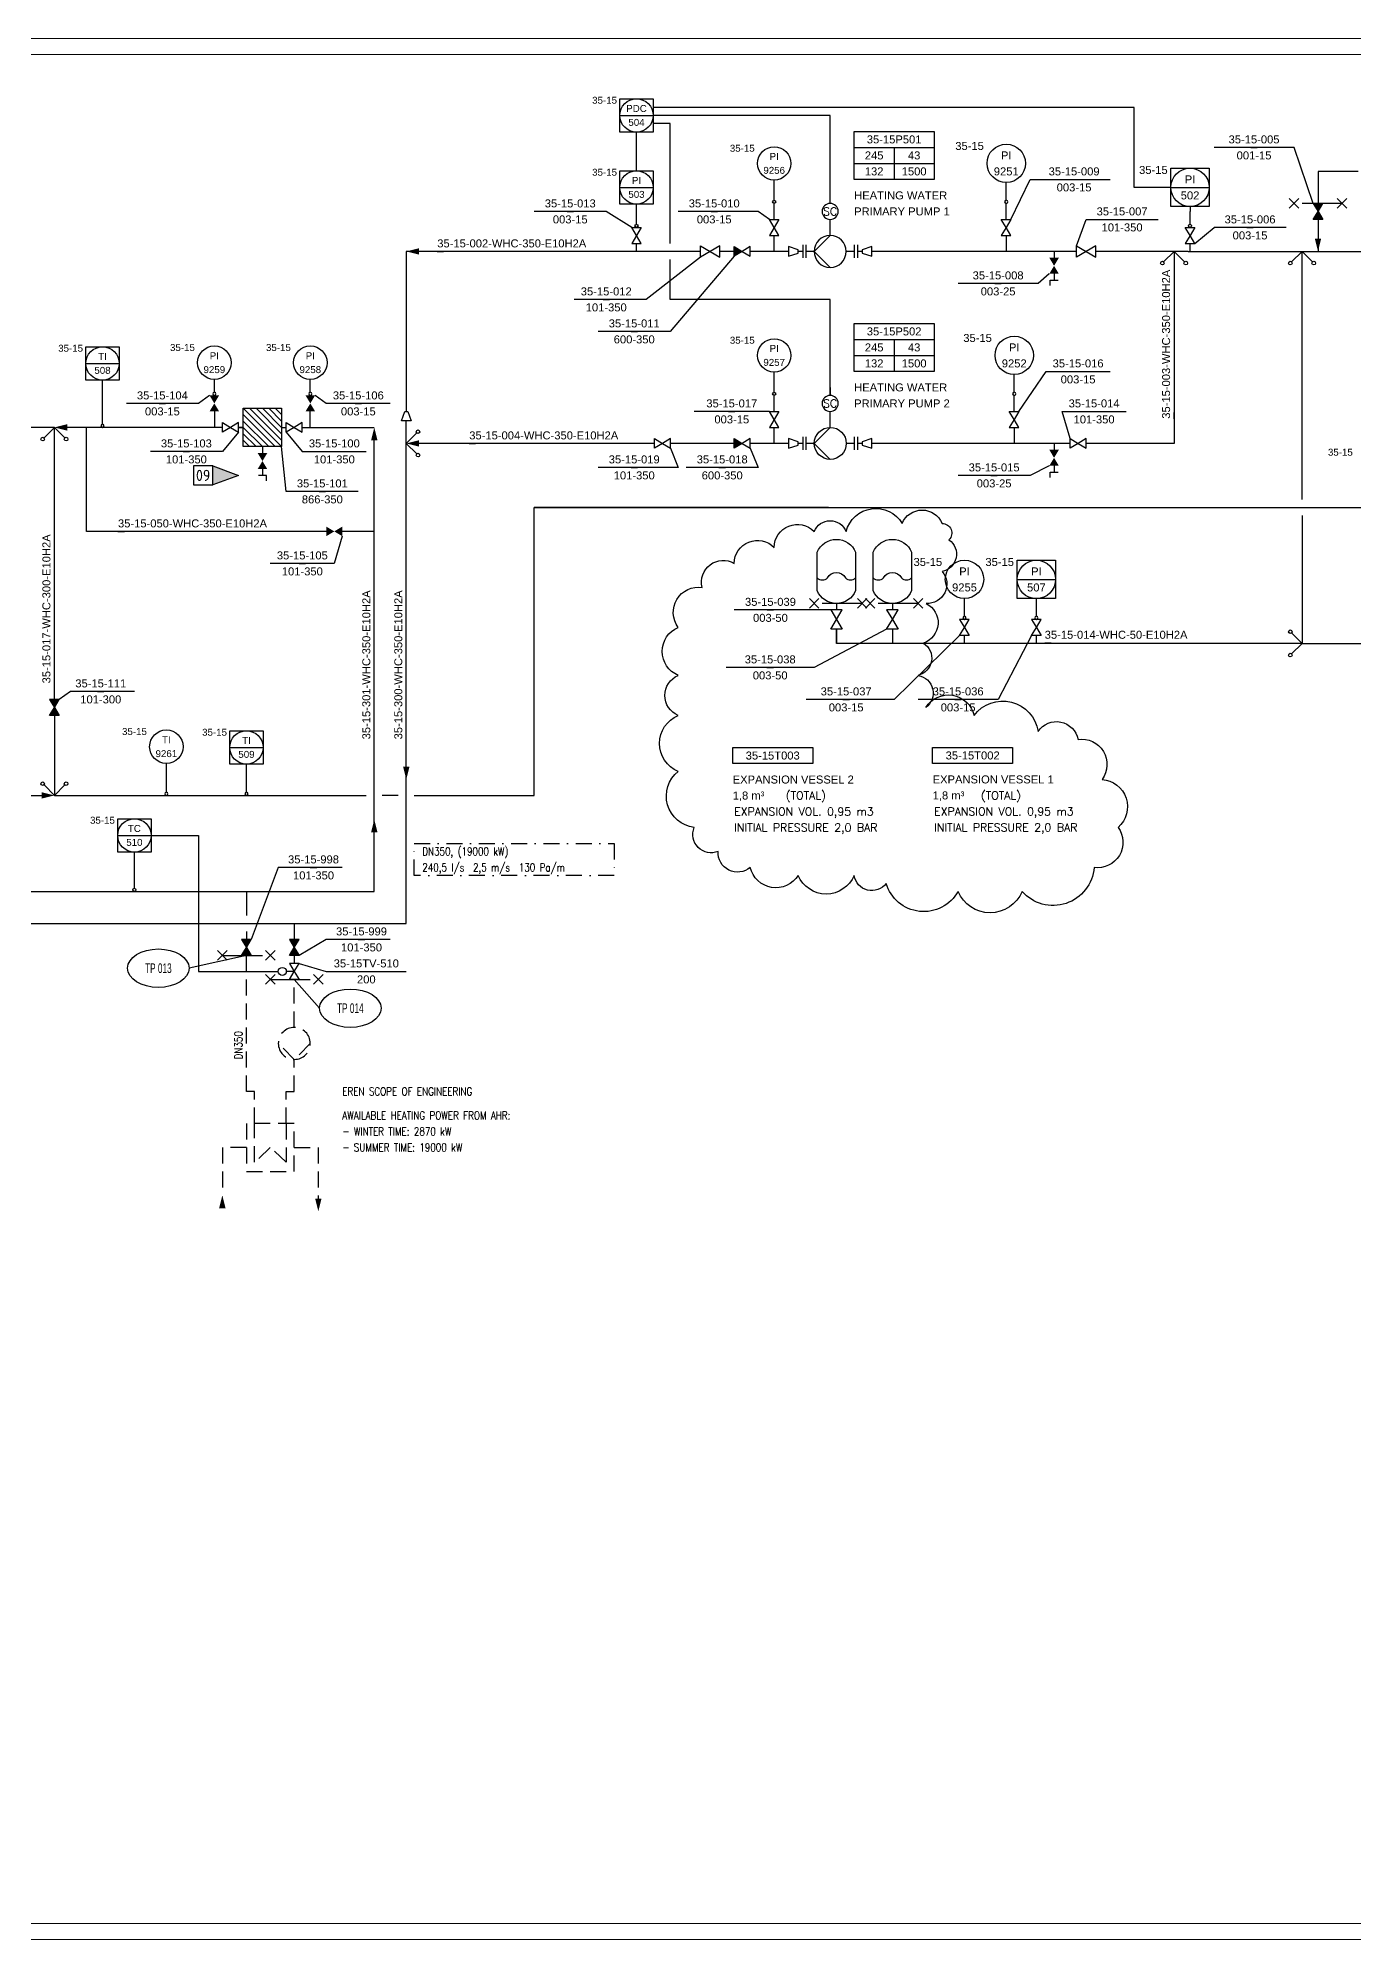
# Model space of a CAD drawing. Header units: millimetres. Extents: x 278 to 9444, y -5 to 599.
# Drawn here: x 7840 to 8251, y 0 to 594 of the extents above; entities that cross this region are included whole.
import ezdxf
from ezdxf.enums import TextEntityAlignment as Align

# ---------------------------------------------------------------- set-up
doc = ezdxf.new("R2010")
doc.units = ezdxf.units.MM
doc.header["$LTSCALE"] = 10
doc.header["$MEASUREMENT"] = 0
for name, pattern in [('CENTER', [2, 1.25, -0.25, 0.25, -0.25]), ('DASHDOT', [1, 0.5, -0.25, 0, -0.25]), ('DASHED', [0.75, 0.5, -0.25])]:
    doc.linetypes.add(name, pattern=pattern)
for name, color, linetype in [('P-A-SHEET', 3, 'Continuous'), ('P-CHEMICAL', 7, 'Continuous'), ('P-CVPOS', 7, 'Continuous'), ('P-DELIVERY_LIMIT', 1, 'DASHDOT'), ('P-EQUIPMENTS', 7, 'Continuous'), ('P-HEATING_WATER', 3, 'Continuous'), ('P-INSTRPOS', 7, 'Continuous'), ('P-INSTRPOS_TEXTS', 7, 'Continuous'), ('P-INSTRU', 7, 'Continuous'), ('P-LINEPOS', 7, 'Continuous'), ('P-MARKBALL', 141, 'Continuous'), ('P-OTHER', 7, 'Continuous'), ('P-PUMP_POS', 7, 'Continuous'), ('P-PUMPS', 7, 'Continuous'), ('P-REVISIONS', 1, 'Continuous'), ('P-SYMB', 7, 'Continuous'), ('P-TANK_POS', 7, 'Continuous'), ('P-TEXT', 7, 'Continuous'), ('P-VALVEPOS', 7, 'Continuous'), ('P-VENTS', 7, 'Continuous'), ('P-WATER', 3, 'Continuous')]:
    doc.layers.add(name, color=color, linetype=linetype)
doc.styles.add('ARIAL', font='arial.ttf')
doc.styles.add('ARIALN', font='ARIALN.TTF')
doc.styles.add('CTS_REV', font='isocp.shx')
doc.styles.add('ROMANS', font='ROMANS.SHX')

# ---------------------------------------------------------------- blocks, each defined once
blk = doc.blocks.new('PPI_1200A')
at = {"color": 0, "linetype": 'ByBlock'}
blk.add_circle((0, 0), 6, dxfattribs=at)
blk = doc.blocks.new('P7A1214')
at = {"color": 0, "linetype": 'ByBlock'}
for p, q in [((-1, 2), (-1, -2)), ((0, 2), (0, -2))]:
    blk.add_line(p, q, dxfattribs=at)
blk = doc.blocks.new('P7A1100')
at = {"color": 0, "linetype": 'ByBlock'}
for points in [[(-3, -1.8), (-3, 1.8), (0, 0)], [(3, -1.8), (3, 1.8), (0, 0)]]:
    blk.add_lwpolyline(points, close=True, dxfattribs=at)
blk = doc.blocks.new('P7A0200')
at = {"color": 0, "linetype": 'ByBlock'}
for p, q in [((0, 5), (5, 0)), ((5, 0), (0, -5))]:
    blk.add_line(p, q, dxfattribs=at)
blk.add_lwpolyline([(0, -5, 1), (0, 5, 1)], format="xyb", close=True, dxfattribs=at)
blk = doc.blocks.new('P7A1330')
at = {"color": 0, "linetype": 'ByBlock'}
for q in [(-3.25, 3.25), (3.25, 3.25)]:
    blk.add_line((0, 0), q, dxfattribs=at)
for centre, start, end in [((-3.66, 3.66), 90, 270), ((-3.66, 3.66), 270, 90), ((3.66, 3.66), 90, 270), ((3.66, 3.66), 270, 90)]:
    blk.add_arc(centre, 0.575, start, end, dxfattribs=at)
blk = doc.blocks.new('PPI_1100A')
at = {"color": 0, "linetype": 'ByBlock'}
blk.add_line((0, 0), (2, 0), dxfattribs=at)
blk = doc.blocks.new('PPI_0900A')
at = {"color": 0, "linetype": 'ByBlock'}
blk.add_line((-1, 0), (1, 0), dxfattribs=at)
blk = doc.blocks.new('P7A1210')
at = {"color": 0, "linetype": 'ByBlock'}
blk.add_lwpolyline([(-3, 1.5), (-3, -1.5), (0, -0.5), (0, 0.5)], close=True, dxfattribs=at)
blk = doc.blocks.new('P7A1105')
at = {"color": 0, "linetype": 'ByBlock'}
for points in [[(-3, 1.8), (-3, -1.8), (0, 0)], [(0, 0), (3, 1.8), (3, -1.8)]]:
    blk.add_solid(points, dxfattribs=at)
blk = doc.blocks.new('P7A1212')
at = {"color": 0, "linetype": 'ByBlock'}
for p, q in [((0, -1.5), (0, 1.5)), ((2, -1.5), (0, -1.5))]:
    blk.add_line(p, q, dxfattribs=at)
blk = doc.blocks.new('P7A1305')
at = {"color": 0, "linetype": 'ByBlock'}
blk.add_solid([(-4, -1), (-4, 1), (0, 0)], dxfattribs=at)
blk = doc.blocks.new('P7A1106')
at = {"color": 0, "linetype": 'ByBlock'}
for p, q in [((3, 1.8), (0, 0)), ((3, -1.8), (3, 1.8)), ((0, 0), (3, -1.8))]:
    blk.add_line(p, q, dxfattribs=at)
blk.add_lwpolyline([(-3, 1.8), (0, 0), (-3, -1.8)], close=True, dxfattribs=at)
blk.add_solid([(3, 1.8), (0, 0), (3, -1.8)], dxfattribs=at)
blk = doc.blocks.new('PRO1380')
h = blk.add_hatch(color=0)
h.paths.add_polyline_path([(-3, -1.8), (-3, 1.8), (0, 0)])
h.paths.add_polyline_path([(3, -1.8), (3, 1.8), (0, 0)])
at = {"color": 0, "linetype": 'ByBlock'}
for points in [[(-3, -1.8), (-3, 1.8), (0, 0)], [(3, -1.8), (3, 1.8), (0, 0)]]:
    blk.add_lwpolyline(points, close=True, dxfattribs=at)
blk = doc.blocks.new('P7A1325')
at = {"color": 0, "linetype": 'ByBlock'}
for p, q in [((-9, -1.5), (-6, 1.5)), ((-9, 1.5), (-6, -1.5)), ((6, -1.5), (9, 1.5)), ((6, 1.5), (9, -1.5))]:
    blk.add_line(p, q, dxfattribs=at)
at = {"color": 0, "linetype": 'CENTER'}
blk.add_line((-7.5, 0), (7.5, 0), dxfattribs=at)
blk = doc.blocks.new('PRO36C9')
h = blk.add_hatch(color=0)
h.paths.add_polyline_path([(-3, -1.8), (-3, 1.8), (0, 0)])
h.paths.add_polyline_path([(3, -1.8), (3, 1.8), (0, 0)])
at = {"color": 0, "linetype": 'ByBlock'}
for points in [[(-3, -1.8), (-3, 1.8), (0, 0)], [(3, -1.8), (3, 1.8), (0, 0)]]:
    blk.add_lwpolyline(points, close=True, dxfattribs=at)
blk = doc.blocks.new('P7A0140')
at = {"color": 0, "linetype": 'ByBlock'}
for points in [[(6, 8.01), (6, 14.01), (6, 16.01, 0.668722), (-6, 16.01), (-6, 14.01), (-6, 8.01)], [(6, 8.01, -0.426962), (2.8, 8.01, 0.580323), (-2.8, 8.01, -0.426962), (-6, 8.01)], [(-6, 8.01), (-6, 4.01, 0.668722), (6, 4.01), (6, 8.01)]]:
    blk.add_lwpolyline(points, format="xyb", dxfattribs=at)
blk = doc.blocks.new('PPI_0700A-25')
at = {"color": 0, "linetype": 'ByBlock'}
for p, q in [((0, 0), (25, 0)), ((0, -5), (0, 0)), ((25, 0), (25, -5)), ((25, -5), (0, -5))]:
    blk.add_line(p, q, dxfattribs=at)
blk = doc.blocks.new('PPI_1204A')
at = {"color": 0, "linetype": 'ByBlock'}
for p, q in [((-6, -6), (-6, 6)), ((-6, 6), (6, 6)), ((6, 6), (6, -6)), ((-6, 0), (6, 0)), ((6, -6), (-6, -6))]:
    blk.add_line(p, q, dxfattribs=at)
blk.add_circle((0, 0), 6, dxfattribs=at)
blk = doc.blocks.new('P7A1209')
at = {"color": 0, "linetype": 'ByBlock'}
for p, q in [((-3, -3), (3, 3)), ((-3, -2), (2, 3)), ((-3, -1), (1, 3)), ((-3, 0), (0, 3)), ((-3, 1), (-1, 3)), ((-3, 2), (-2, 3)), ((3, 3), (-3, 3)), ((-3, 3), (-3, -3)), ((3, -3), (3, 3)), ((-2, -3), (3, 2)), ((-1, -3), (3, 1)), ((0, -3), (3, 0)), ((1, -3), (3, -1)), ((2, -3), (3, -2)), ((-3, -3), (3, -3))]:
    blk.add_line(p, q, dxfattribs=at)
blk = doc.blocks.new('A$BCBD')
at = {"layer": 'P-OTHER', "color": 0, "linetype": 'Continuous'}
blk.add_lwpolyline([(5, 2.5, 1), (0, 2.5, 1)], format="xyb", close=True, dxfattribs=at)
at = {"layer": 'P-OTHER', "color": 0, "linetype": 'Continuous', "style": 'ROMANS'}
blk.add_text('SC', height=2.5, dxfattribs=at).set_placement((2.49, 2.5), align=Align.MIDDLE)
blk = doc.blocks.new('PPI_0101B')
at = {"color": 0, "linetype": 'ByBlock'}
blk.add_line((0, 1), (0, 5), dxfattribs=at)
blk.add_circle((0, 0.5), 0.5, dxfattribs=at)
blk = doc.blocks.new('PPI_0521A-25')
at = {"color": 0, "linetype": 'ByBlock'}
for p, q in [((0, 0), (25, 0)), ((0, -15), (0, 0)), ((25, 0), (25, -15)), ((0, -5), (25, -5)), ((12.5, -5), (12.5, -15)), ((0, -10), (25, -10)), ((25, -15), (0, -15))]:
    blk.add_line(p, q, dxfattribs=at)
blk = doc.blocks.new('PR_06C3')
h = blk.add_hatch(color=0)
h.paths.add_polyline_path([(-3, -1.8), (-3, 1.8), (0, 0)])
h.paths.add_polyline_path([(3, -1.8), (3, 1.8), (0, 0)])
at = {"color": 0, "linetype": 'ByBlock'}
for points in [[(-3, -1.8), (-3, 1.8), (0, 0)], [(3, -1.8), (3, 1.8), (0, 0)]]:
    blk.add_lwpolyline(points, close=True, dxfattribs=at)
blk = doc.blocks.new('P7A0019')
at = {"color": 0, "linetype": 'ByBlock'}
for p, q in [((-4.62, 5), (7.5, 5)), ((0, 0), (-4.62, 4.84)), ((-4.62, -5), (0, 0)), ((7.5, -5), (-4.62, -5))]:
    blk.add_line(p, q, dxfattribs=at)
blk.add_lwpolyline([(-7.5, 7.5), (-7.5, -7.5), (7.5, -7.5), (7.5, 7.5)], close=True, dxfattribs=at)
blk = doc.blocks.new('CVR32C9')
at = {"color": 0, "linetype": 'Continuous'}
blk.add_lwpolyline([(-1.5, 4.5, -1), (1.5, 4.5, -1), (-1.5, 4.5)], format="xyb", close=True, dxfattribs=at)
blk.add_lwpolyline([(0, 0), (0, 3)], dxfattribs=at)
at = {"layer": 'P-VENTS', "color": 0, "linetype": 'Continuous'}
for points in [[(-3, -1.8), (-3, 1.8), (0, 0)], [(3, -1.8), (3, 1.8), (0, 0)]]:
    blk.add_lwpolyline(points, close=True, dxfattribs=at)
blk = doc.blocks.new('PPI_1000A')
at = {"color": 0, "linetype": 'ByBlock'}
blk.add_line((-1, 0), (1, 0), dxfattribs=at)
blk = doc.blocks.new('P7A1372')
at = {"color": 0, "linetype": 'ByBlock'}
blk.add_lwpolyline([(-14, 3), (-14, -3), (-8, -3), (-8, 3)], close=True, dxfattribs=at)
blk.add_lwpolyline([(-8, 3), (0, 0), (-8, -3)], dxfattribs=at)
blk.add_solid([(-8, -3), (-8, 3), (0, 0)], dxfattribs=at)
at = {"color": 7, "linetype": 'Continuous', "style": 'CTS_REV'}
blk.add_attdef('A', text='', height=3.5, dxfattribs=at).set_placement((-11, 0), align=Align.MIDDLE)
blk = doc.blocks.new('RPALLO8')
at = {"color": 0, "linetype": 'ByBlock'}
blk.add_ellipse((0, 0), major_axis=(-0.8, 0), ratio=0.625, dxfattribs=at)
at = {"color": 0, "linetype": 'ByBlock', "style": 'ARIALN', "width": 0.75}
blk.add_attdef('A', text='', height=0.25, dxfattribs=at).set_placement((0, 0), align=Align.MIDDLE)

msp = doc.modelspace()

# ---------------------------------------------------------------- linework, layer by layer
at = {"layer": 'P-A-SHEET', "color": 7, "const_width": 0.35}
for points in [[(282.5, 0), (9438.5, 0), (9438.5, 594), (282.5, 594)], [(287.5, 5), (9433.5, 5), (9433.5, 589), (287.5, 589)]]:
    msp.add_lwpolyline(points, close=True, dxfattribs=at)
at = {"layer": 'P-CHEMICAL'}
msp.add_lwpolyline([(8151.96, 414.99), (8151.96, 418.99)], dxfattribs=at)
at = {"layer": 'P-CVPOS'}
msp.add_lwpolyline([(7921.5, 305), (7930, 302.5), (7955, 302.5)], dxfattribs=at)
at = {"layer": 'P-HEATING_WATER'}
for points in [[(8252.5, 552.5), (8240, 552.5), (8240, 542.5)], [(8070, 537.49), (8070, 542.49)], [(8142.5, 537.49), (8142.5, 542.49)], [(8142.5, 537.49), (8142.5, 542.49)], [(8240, 537.5), (8240, 527.5)], [(8026.96, 527.49), (8026.96, 529.99)], [(8070, 527.49), (8070, 532.49)], [(8142.5, 532.49), (8142.5, 527.49)], [(8200, 527.5), (8200, 530)], [(7955, 527.5), (7955, 477.5)], [(8047, 527.49), (7955, 527.49)], [(8057.5, 527.49), (8053, 527.49)], [(8074.5, 527.49), (8062.5, 527.49)], [(8079.04, 527.49), (8077.5, 527.49)], [(8082.5, 527.49), (8080.04, 527.49)], [(8095.04, 527.49), (8092.5, 527.49)], [(8097.5, 527.49), (8096.04, 527.49)], [(8157.5, 527.49), (8100.5, 527.49)], [(8157.5, 527.49), (8157.5, 525.49)], [(8164.5, 527.49), (8157.5, 527.49)], [(8195, 527.49), (8195, 467.49), (8167.54, 467.5)], [(8199.46, 527.49), (8170.5, 527.49)], [(8199.46, 527.49), (8477, 527.5)], [(8235, 449.99), (8235, 527.49)], [(8157.5, 520.49), (8157.5, 518.49)], [(8070, 477.49), (8070, 482.49)], [(8145, 477.49), (8145, 482.49)], [(7895, 477.5), (7895, 472.5)], [(7925, 472.5), (7925, 477.5)], [(7667.5, 317.5), (7955, 317.5), (7955, 474.5)], [(7845, 472.5), (7822.5, 472.5)], [(7845, 387.5), (7845, 472.5)], [(7897.5, 472.5), (7849, 472.5)], [(7930, 440), (7855, 440), (7855, 472.5)], [(7904.04, 472.5), (7902.5, 472.5)], [(7902.5, 472.5), (7904.04, 472.5)], [(7916.04, 472.5), (7917.5, 472.5)], [(7922.5, 472.5), (7945, 472.5)], [(8070, 467.49), (8070, 472.49)], [(8145, 472.49), (8145, 467.49)], [(7910.04, 466.49), (7910.04, 464.49)], [(8032.54, 467.5), (7959, 467.5)], [(8057.5, 467.5), (8037.54, 467.5)], [(8074.5, 467.5), (8062.5, 467.5)], [(8079.04, 467.5), (8077.5, 467.5)], [(8082.54, 467.5), (8080.04, 467.5)], [(8095.04, 467.5), (8092.54, 467.5)], [(8097.5, 467.5), (8096.04, 467.5)], [(8157.5, 467.5), (8100.5, 467.5)], [(8162.54, 467.5), (8157.5, 467.5)], [(8157.5, 467.49), (8157.5, 465.49)], [(7910.04, 459.49), (7910.04, 457.49)], [(8157.5, 460.49), (8157.5, 458.49)], [(7957.5, 357.5), (7995, 357.5), (7995, 447.5), (8087, 447.5), (7994.96, 447.49), (8478.96, 447.49)], [(7945, 440), (7935, 440)], [(8235, 444.99), (8235, 405), (8302.5, 405), (8302.5, 360)], [(8089.46, 417.49), (8089.46, 415.49)], [(8106.96, 417.49), (8106.96, 415.49)], [(8089.46, 409.49), (8089.46, 404.99)], [(8129.46, 404.99), (8089.46, 404.99), (8089.46, 409.49)], [(8106.96, 409.49), (8106.96, 404.99)], [(8129.46, 404.99), (8129.46, 407.49)], [(8149.46, 404.99), (8129.46, 404.99)], [(8235, 405), (8235, 405), (8222.5, 405), (8190, 404.99), (8149.46, 404.99)], [(8151.96, 404.99), (8151.96, 407.49)], [(7845, 382.5), (7845, 357.5)], [(7822.5, 357.5), (7841, 357.5)], [(7845, 357.5), (7942.5, 357.5)], [(7952.5, 357.5), (7947.5, 357.5)]]:
    msp.add_lwpolyline(points, dxfattribs=at)
at = {"layer": 'P-HEATING_WATER', "elevation": 0}
msp.add_lwpolyline([(7994.96, 447.49), (8235.46, 447.49)], dxfattribs=at)
at = {"layer": 'P-INSTRPOS'}
for points in [[(8070, 547.5), (8070, 549.78)], [(8070, 487.5), (8070, 489.78)]]:
    msp.add_lwpolyline(points, dxfattribs=at)
at = {"layer": 'P-INSTRU'}
for points in [[(8194, 547.5), (8182.5, 547.5), (8182.5, 572.5), (8032.18, 572.5)], [(8087.5, 542.5), (8087.5, 570), (8032.18, 569.99)], [(8037.5, 529.99), (8037.5, 567.5), (8032.18, 567.5)], [(8200, 541.5), (8200, 540)], [(8087.5, 535), (8087.5, 537.5)], [(8087.5, 532.49), (8087.5, 534.99)], [(8087.54, 482.5), (8087.54, 512.5), (8037.5, 512.5), (8037.5, 524.99)], [(7860.04, 477.49), (7860.04, 487.27)], [(8087.54, 485), (8087.54, 482.5)], [(8087.54, 475), (8087.54, 477.5)], [(8087.54, 472.5), (8087.54, 474.99)], [(8129.5, 417.5), (8129.5, 419)], [(7880, 362.5), (7880, 367.5)], [(7905.04, 362.49), (7905.04, 367.27)], [(7875.22, 345), (7890, 345), (7890, 302.5), (7915, 302.5)], [(7870, 333.5), (7870, 337.5), (7870, 339.78)], [(7870, 332.5), (7870, 334)]]:
    msp.add_lwpolyline(points, dxfattribs=at)
at = {"layer": 'P-INSTRU', "elevation": 0}
for points in [[(8026.96, 552.71), (8026.96, 564.77)], [(8142.54, 547.5), (8142.54, 549)], [(8026.96, 539.99), (8026.96, 542.27)], [(8145.04, 487.5), (8145.04, 489)]]:
    msp.add_lwpolyline(points, dxfattribs=at)
at = {"layer": 'P-LINEPOS'}
msp.add_lwpolyline([(7922.5, 440), (7920, 440)], dxfattribs=at)
at = {"layer": 'P-MARKBALL', "color": 1, "linetype": 'DASHED'}
msp.add_lwpolyline([(7907.5, 255), (7907.5, 265), (7905, 265), (7905, 307.5)], dxfattribs=at)
at = {"layer": 'P-OTHER'}
for points in [[(7950, 480), (7930, 480), (7926.5, 482.5)], [(7935, 335), (7915, 335), (7906.5, 312.5)], [(7950, 312.5), (7930, 312.5), (7921.5, 307.5)], [(7905, 307.5), (7887.1, 303.5)], [(7920, 300), (7927.9, 291)]]:
    msp.add_lwpolyline(points, dxfattribs=at)
at = {"layer": 'P-OTHER', "color": 1, "linetype": 'DASHDOT'}
msp.add_lwpolyline([(7957.5, 342.5), (8020, 342.5), (8020, 332.5), (7957.5, 332.5)], close=True, dxfattribs=at)
at = {"layer": 'P-OTHER', "color": 1, "linetype": 'DASHED'}
for points in [[(7920, 285), (7920, 300)], [(7917.5, 255), (7917.5, 265), (7920, 265), (7920, 275)], [(7905, 247.5), (7897.5, 247.5), (7897.5, 232.5)], [(7920, 247.5), (7927.5, 247.5), (7927.5, 231.5)]]:
    msp.add_lwpolyline(points, dxfattribs=at)
at = {"layer": 'P-REVISIONS'}
msp.add_lwpolyline([(8095, 332.5, -0.666667), (8077.5, 332.5, -0.666667), (8062.5, 335, -0.666667), (8052.5, 340, -0.666667), (8045, 347.5, -0.666667), (8040, 365, -0.666667), (8040, 382.5, -0.666667), (8040, 395, -0.666667), (8040, 410, -0.666667), (8047.5, 422.5, -0.666667), (8057.5, 430, -0.666667), (8070, 435, -0.666667), (8082.5, 440, -0.666667), (8092.5, 440, -0.666667), (8110, 442.5, -0.666667), (8122.5, 442.5, -0.666667), (8124.64, 437.35, -0.666667), (8122.5, 427.5, -0.666667), (8117.5, 417.5, -0.666667), (8116.64, 405.06, -0.666667), (8115, 395, -0.666667), (8117.38, 384.97, -0.666667), (8132.5, 382.5, -0.666667), (8152.5, 377.5, -0.666667), (8165, 375, -0.666667), (8172.5, 362.5, -0.666667), (8177.5, 347.5, -0.666667), (8170, 335, -0.666667), (8147.5, 327.5, -0.666667), (8127.5, 327.5, -0.666667), (8105, 330, -0.666667), (8095, 332.5)], format="xyb", dxfattribs=at)
at = {"layer": 'P-VALVEPOS'}
for p in [(8201.5, 530, 0), (8230, 535, 0)]:
    msp.add_line(p, (8207.5, 535, 0), dxfattribs=at)
for points in [[(8238.5, 542.5), (8232.5, 560), (8207.5, 560)], [(8144, 537.49), (8150, 550), (8175, 550)], [(8068.5, 537.49), (8065, 540), (8040, 540)], [(8164.5, 529.29), (8167.5, 537.5), (8190, 537.5)], [(8047, 525.69), (8030, 512.5), (8007.5, 512.5)], [(8057.5, 526), (8037.5, 502.5), (8015, 502.5)], [(8156, 520.49), (8152.5, 517.5), (8127.5, 517.5)], [(8146.5, 477.49), (8155, 490), (8175, 490)], [(7893.5, 482.5), (7890, 480), (7867.5, 480)], [(8068.5, 477.49), (8045, 477.5)], [(7902.5, 471), (7897.5, 465), (7875, 465)], [(7917.5, 471), (7922.5, 465), (7942.5, 465)], [(7940, 452.5), (7917.5, 452.5), (7916.04, 466.49)], [(8062.5, 466), (8065, 460), (8042.5, 460)], [(8156, 460.49), (8150, 457.5), (8127.5, 457.5)], [(7935, 438.5), (7932.5, 430), (7912.5, 430)], [(7870, 390), (7850, 390), (7846.5, 387.5)], [(7942.25, 312.5), (7939.75, 312.5)]]:
    msp.add_lwpolyline(points, dxfattribs=at)
at = {"layer": 'P-VALVEPOS', "elevation": 0}
for points in [[(8025.46, 534.99), (8017.5, 540), (7995, 540)], [(8162.54, 469), (8160, 477.5), (8180, 477.5)], [(8037.54, 466), (8040, 460), (8015, 460)], [(8087.66, 415.49), (8057.5, 415.49)], [(8105.16, 409.49), (8082.5, 397.5), (8055, 397.5)], [(8127.96, 407.49), (8107.5, 387.5), (8080, 387.5)], [(8150.46, 407.49), (8140, 387.5), (8115, 387.5)]]:
    msp.add_lwpolyline(points, dxfattribs=at)
at = {"layer": 'P-VALVEPOS', "color": 1}
msp.add_lwpolyline([(7927.25, 335), (7924.75, 335)], dxfattribs=at)
at = {"layer": 'P-WATER'}
for points in [[(7667.5, 327.5), (7945, 327.5), (7945, 468.5)], [(7905, 327.5), (7905, 320)], [(7920, 317.5), (7920, 312.5)], [(7905, 315), (7905, 312.5)], [(7920, 307.5), (7920, 305)]]:
    msp.add_lwpolyline(points, dxfattribs=at)

# ---------------------------------------------------------------- block references
at = {"layer": 'P-CVPOS', "color": 140}
msp.add_blockref('PPI_1000A', (7942.5, 302.5), dxfattribs=at)
at = {"layer": 'P-DELIVERY_LIMIT', "xscale": -1}
for p in [(8240, 542.5), (8090, 417.5), (8107.5, 417.5)]:
    msp.add_blockref('P7A1325', p, dxfattribs=at)
at = {"layer": 'P-DELIVERY_LIMIT'}
for p in [(7905, 307.5), (7920, 300)]:
    msp.add_blockref('P7A1325', p, dxfattribs=at)
at = {"layer": 'P-EQUIPMENTS', "xscale": -1}
for p in [(8089.46, 417.49, 0), (8106.96, 417.49, 0)]:
    msp.add_blockref('P7A0140', p, dxfattribs=at)
at = {"layer": 'P-INSTRPOS', "color": 140, "xscale": 0.87, "yscale": 0.87, "zscale": 0.87}
for name, p in [('PPI_1204A', (8026.96, 569.99, 0)), ('PPI_1200A', (8070, 555)), ('PPI_1204A', (8026.96, 547.49, 0)), ('PPI_1200A', (8070, 495)), ('PPI_1204A', (7860.04, 492.49, 0)), ('PPI_1200A', (7895, 492.72)), ('PPI_1200A', (7925, 492.72)), ('PPI_1200A', (7880, 372.72)), ('PPI_1204A', (7905.04, 372.49, 0)), ('PPI_1204A', (7870, 345))]:
    msp.add_blockref(name, p, dxfattribs=at)
at = {"layer": 'P-INSTRPOS', "color": 140}
for name, p in [('PPI_1200A', (8142.54, 555, 0)), ('PPI_1204A', (8200, 547.5)), ('PPI_1200A', (8145.04, 495, 0)), ('PPI_1200A', (8129.5, 425)), ('PPI_1204A', (8151.96, 424.99, 0))]:
    msp.add_blockref(name, p, dxfattribs=at)
at = {"layer": 'P-INSTRU', "color": 140}
for p in [(8070, 542.5), (8026.96, 534.99, 0), (8200, 535, 0), (8070, 482.5)]:
    msp.add_blockref('PPI_0101B', p, dxfattribs=at)
at = {"layer": 'P-INSTRU', "color": 140, "xscale": -1}
for p in [(8142.54, 542.5, 0), (7895, 482.5), (7925, 482.5), (8145.04, 482.5, 0), (7860.04, 472.49, 0), (8129.5, 412.5), (8151.96, 412.49, 0), (7880, 357.5), (7905.04, 357.49, 0)]:
    msp.add_blockref('PPI_0101B', p, dxfattribs=at)
at = {"layer": 'P-INSTRU'}
msp.add_blockref('PPI_0101B', (7870, 327.5), dxfattribs=at)
at = {"layer": 'P-LINEPOS', "color": 140}
for p in [(7964.68, 527.5), (7974.68, 467.5), (7864.88, 440), (8154.56, 405.2)]:
    msp.add_blockref('PPI_1100A', p, dxfattribs=at)
at = {"layer": 'P-LINEPOS', "color": 140, "rotation": 90}
for p in [(8195, 475.2), (7845, 392.5), (7945, 375), (7955, 375)]:
    msp.add_blockref('PPI_1100A', p, dxfattribs=at)
at = {"layer": 'P-MARKBALL', "xscale": 12, "yscale": 12, "zscale": 12}
for p, values in [((7877.5, 303.5), {'A': 'TP 013'}), ((7937.5, 291), {'A': 'TP 014'})]:
    msp.add_blockref('RPALLO8', p, dxfattribs=at).add_auto_attribs(values)
at = {"layer": 'P-OTHER'}
for p in [(8085, 537.5), (8085, 477.5)]:
    msp.add_blockref('A$BCBD', p, dxfattribs=at)
at = {"layer": 'P-OTHER', "color": 1, "linetype": 'DASHED'}
for name, p, rotation in [('P7A0200', (7920, 280), 270), ('P7A0019', (7912.5, 247.5), 90)]:
    msp.add_blockref(name, p, dxfattribs=dict(at, rotation=rotation))
at = {"layer": 'P-PUMP_POS', "color": 140}
for p in [(8095, 565), (8095, 505)]:
    msp.add_blockref('PPI_0521A-25', p, dxfattribs=at)
at = {"layer": 'P-PUMPS', "rotation": 180}
msp.add_blockref('P7A0200', (8087.5, 527.49), dxfattribs=at)
at = {"layer": 'P-PUMPS', "xscale": -1}
msp.add_blockref('P7A0200', (8087.54, 467.5, 0), dxfattribs=at)
at = {"layer": 'P-REVISIONS'}
msp.add_blockref('P7A1372', (7902.5, 457.5), dxfattribs=at).add_auto_attribs({'A': '09'})
at = {"layer": 'P-SYMB'}
for p in [(8077.5, 527.49), (8077.5, 467.49)]:
    msp.add_blockref('P7A1210', p, dxfattribs=at)
at = {"layer": 'P-SYMB', "xscale": -1}
for name, p, rotation in [('P7A1214', (8080.04, 527.5, 0), 180), ('P7A1305', (8240, 527.5), 89.99999999999997), ('P7A1330', (8195, 527.5), 180), ('P7A1330', (8235, 527.5), 180), ('P7A1210', (7955, 477.5), 270), ('P7A1330', (7845, 472.5), 180), ('P7A1305', (7945, 472.5), 270), ('P7A1330', (7955, 467.5), 270), ('P7A1214', (8080.04, 467.5, 0), 180), ('P7A1330', (8235, 405), 89.99999999999997), ('P7A1305', (7955, 362.5), 89.99999999999999), ('P7A1305', (7845, 357.5), 180), ('P7A1305', (7945, 350), 270)]:
    msp.add_blockref(name, p, dxfattribs=dict(at, rotation=rotation))
for name, p in [('P7A1214', (8095.04, 527.5, 0)), ('P7A1305', (7955, 527.5)), ('P7A1305', (7845, 472.5)), ('P7A1305', (7955, 467.5)), ('P7A1214', (8095.04, 467.5, 0)), ('P7A1330', (7845, 357.5))]:
    msp.add_blockref(name, p, dxfattribs=at)
at = {"layer": 'P-SYMB'}
for name, p, rotation in [('P7A1210', (8097.5, 527.49), 180), ('P7A1210', (8097.5, 467.49), 180), ('P7A1305', (7897.5, 232.5), 90), ('P7A1305', (7927.5, 227.5), 270)]:
    msp.add_blockref(name, p, dxfattribs=dict(at, rotation=rotation))
at = {"layer": 'P-SYMB', "yscale": 0.8333333333330302, "zscale": 0.8333333333330302}
for p, xscale, rotation in [((8157.5, 518.49), 0.8333333333330302, 270), ((8157.5, 458.49), 0.8333333333330302, 270), ((7910.04, 457.49, 0), -0.8333333333330302, 89.99999999999999)]:
    msp.add_blockref('P7A1212', p, dxfattribs=dict(at, xscale=xscale, rotation=rotation))
at = {"layer": 'P-SYMB', "xscale": -2, "yscale": 2, "zscale": 2}
msp.add_blockref('P7A1209', (7910.04, 472.49, 0), dxfattribs=at)
at = {"layer": 'P-TANK_POS', "color": 140}
for p in [(8057.04, 372.46, 0), (8119.54, 372.49, 0)]:
    msp.add_blockref('PPI_0700A-25', p, dxfattribs=at)
at = {"layer": 'P-VALVEPOS', "color": 140}
for p in [(8220, 560), (8163.75, 550), (8006.25, 540), (8051.25, 540), (8178.75, 537.5), (8218.75, 535), (8140, 517.5), (8017.5, 512.5), (8026.25, 502.5), (8165, 490), (7878.75, 480), (7940, 480), (8170, 477.5), (7886.25, 465), (7932.5, 465), (8026.25, 460), (8053.75, 460), (7928.75, 452.5), (8138.75, 457.5), (7922.5, 430), (8068.83, 415.49), (8068.75, 397.5), (7859.5, 390), (8092.5, 387.5), (8127.5, 387.5), (7926, 335), (7941, 312.5)]:
    msp.add_blockref('PPI_0900A', p, dxfattribs=at)
at = {"layer": 'P-VALVEPOS', "color": 140, "rotation": 359.9889255584019}
msp.add_blockref('PPI_0900A', (8056.75, 477.5), dxfattribs=at)
at = {"layer": 'P-VENTS'}
for name, p, xscale, yscale, zscale, rotation in [('PRO1380', (8240, 540), -0.8333333333330302, 0.8333333333330302, 0.8333333333330302, 89.99999999999997), ('P7A1100', (8026.96, 532.49, 0), 0.8333333333339397, 0.8333333333339397, 0.8333333333339397, 270), ('P7A1100', (8070, 534.99), 0.8333333333339397, 0.8333333333339397, 0.8333333333339397, 270), ('P7A1100', (8142.5, 534.99), 0.8333333333339397, 0.8333333333339397, 0.8333333333339397, 270), ('P7A1100', (8200, 532.5, 0), 0.8333333333339397, 0.8333333333339397, 0.8333333333339397, 270), ('P7A1105', (8157.5, 522.99), 0.8333333333330302, 0.8333333333330302, 0.8333333333330302, 270), ('P7A1105', (7895, 480), -0.8333333333330302, 0.8333333333330302, 0.8333333333330302, 89.99999999999999), ('P7A1105', (7925, 480), -0.8333333333330302, 0.8333333333330302, 0.8333333333330302, 89.99999999999999), ('P7A1100', (8070, 474.99), 0.8333333333339397, 0.8333333333339397, 0.8333333333339397, 270), ('P7A1100', (8145, 474.99), 0.8333333333339397, 0.8333333333339397, 0.8333333333339397, 270), ('P7A1105', (7910.04, 461.99, 0), -0.8333333333330302, 0.8333333333330302, 0.8333333333330302, 89.99999999999999), ('P7A1105', (8157.5, 462.99), 0.8333333333330302, 0.8333333333330302, 0.8333333333330302, 270), ('P7A1105', (7932.5, 440), -0.8333333333330302, 0.8333333333330302, 0.8333333333330302, 180), ('P7A1100', (8129.46, 409.99, 0), -0.8333333333339397, 0.8333333333339397, 0.8333333333339397, 89.99999999999999), ('P7A1100', (8151.96, 409.99, 0), -0.8333333333339397, 0.8333333333339397, 0.8333333333339397, 89.99999999999999), ('PRO36C9', (7845, 385), -0.8333333333330302, 0.8333333333330302, 0.8333333333330302, 89.99999999999997), ('PR_06C3', (7905, 310), -0.8333333333339399, 0.8333333333339399, 0.8333333333339399, 89.99999999999999), ('PR_06C3', (7920, 310), -0.8333333333339399, 0.8333333333339399, 0.8333333333339399, 89.99999999999999), ('CVR32C9', (7920, 302.5), 0.8333333333333341, 0.8333333333333341, 0.8333333333333341, 90)]:
    msp.add_blockref(name, p, dxfattribs=dict(at, xscale=xscale, yscale=yscale, zscale=zscale, rotation=rotation))
for p in [(8050, 527.49), (8167.5, 527.49)]:
    msp.add_blockref('P7A1100', p, dxfattribs=at)
at = {"layer": 'P-VENTS', "xscale": -0.8333333333330302, "yscale": 0.8333333333330302, "zscale": 0.8333333333330302}
for name, p in [('P7A1106', (8060, 527.5)), ('P7A1100', (7900, 472.5)), ('P7A1100', (7920, 472.5)), ('P7A1100', (8035.04, 467.5, 0)), ('P7A1106', (8060, 467.5)), ('P7A1100', (8165.04, 467.5, 0))]:
    msp.add_blockref(name, p, dxfattribs=at)
at = {"layer": 'P-VENTS', "xscale": -1, "rotation": 89.99999999999999}
for p in [(8089.46, 412.49, 0), (8106.96, 412.49, 0)]:
    msp.add_blockref('P7A1100', p, dxfattribs=at)

# ---------------------------------------------------------------- texts
at = {"layer": 'P-CVPOS', "color": 140, "style": 'ARIAL'}
for s, p in [('35-15TV-510', (7942.5, 305)), ('200', (7942.5, 300))]:
    msp.add_text(s, height=2.5, dxfattribs=at).set_placement(p, align=Align.MIDDLE)
at = {"layer": 'P-INSTRPOS_TEXTS', "style": 'ARIAL'}
for height, p in [(2.175, (8020.87, 573.65, 0)), (2.175, (8063.91, 558.65)), (2.5, (8135.54, 559.2, 0)), (2.175, (8020.87, 551.15, 0)), (2.5, (8193, 551.7)), (2.175, (8063.91, 498.65)), (2.5, (8138.04, 499.2, 0)), (2.175, (7853.95, 496.15, 0)), (2.175, (7888.91, 496.37)), (2.175, (7918.91, 496.37)), (2.175, (8250.87, 463.65, 0)), (2.5, (8122.5, 429.2)), (2.5, (8144.96, 429.19, 0)), (2.175, (7873.91, 376.37)), (2.175, (7898.95, 376.15, 0)), (2.175, (7863.91, 348.65))]:
    msp.add_text('35-15', height=height, dxfattribs=at).set_placement(p, align=Align.RIGHT)
for s, height, p in [('PDC', 2.175, (8026.96, 572.17, 0)), ('504', 2.175, (8026.96, 567.82, 0)), ('PI', 2.5, (8142.54, 557.5, 0)), ('9256', 2.175, (8070, 552.83)), ('PI', 2.175, (8070, 557.17)), ('9251', 2.5, (8142.54, 552.5, 0)), ('PI', 2.175, (8026.96, 549.67, 0)), ('PI', 2.5, (8200, 550)), ('503', 2.175, (8026.96, 545.32, 0)), ('502', 2.5, (8200, 545)), ('TI', 2.175, (7860.04, 494.67, 0)), ('PI', 2.175, (7895, 494.89)), ('PI', 2.175, (7925, 494.89)), ('9257', 2.175, (8070, 492.82)), ('PI', 2.175, (8070, 497.18)), ('9252', 2.5, (8145.04, 492.5, 0)), ('PI', 2.5, (8145.04, 497.5, 0)), ('508', 2.175, (7860.04, 490.32, 0)), ('9259', 2.175, (7895, 490.55)), ('9258', 2.175, (7925, 490.55)), ('PI', 2.5, (8129.5, 427.5)), ('PI', 2.5, (8151.96, 427.49, 0)), ('9255', 2.5, (8129.5, 422.5)), ('507', 2.5, (8151.96, 422.49, 0)), ('TI', 2.175, (7880, 374.89)), ('TI', 2.175, (7905.04, 374.67, 0)), ('9261', 2.175, (7880, 370.55)), ('509', 2.175, (7905.04, 370.32, 0)), ('TC', 2.175, (7870, 347.18)), ('510', 2.175, (7870, 342.82))]:
    msp.add_text(s, height=height, dxfattribs=at).set_placement(p, align=Align.MIDDLE)
at = {"layer": 'P-LINEPOS', "color": 140, "style": 'ARIAL'}
for s, p in [('35-15-002-WHC-350-E10H2A', (7964.68, 530)), ('35-15-004-WHC-350-E10H2A', (7974.68, 470)), ('35-15-050-WHC-350-E10H2A', (7864.88, 442.5)), ('35-15-014-WHC-50-E10H2A', (8154.56, 407.7))]:
    msp.add_text(s, height=2.5, dxfattribs=at).set_placement(p, align=Align.MIDDLE_LEFT)
for s, p in [('35-15-003-WHC-350-E10H2A', (8192.5, 475.2)), ('35-15-017-WHC-300-E10H2A', (7842.5, 392.5)), ('35-15-301-WHC-350-E10H2A', (7942.5, 375)), ('35-15-300-WHC-350-E10H2A', (7952.5, 375))]:
    msp.add_text(s, height=2.5, rotation=90, dxfattribs=at).set_placement(p, align=Align.MIDDLE_LEFT)
at = {"layer": 'P-PUMP_POS', "color": 140, "style": 'ARIAL'}
for s, p in [('245', (8101.25, 557.5)), ('35-15P501', (8107.5, 562.5)), ('43', (8113.75, 557.5)), ('132', (8101.25, 552.5)), ('1500', (8113.75, 552.5)), ('35-15P502', (8107.5, 502.5)), ('245', (8101.25, 497.5)), ('132', (8101.25, 492.5)), ('1500', (8113.75, 492.5)), ('43', (8113.75, 497.5))]:
    msp.add_text(s, height=2.5, dxfattribs=at).set_placement(p, align=Align.MIDDLE)
for s, p in [('HEATING WATER', (8095, 545)), ('PRIMARY PUMP 1', (8095, 540)), ('HEATING WATER', (8095, 485)), ('PRIMARY PUMP 2', (8095, 480))]:
    msp.add_text(s, height=2.5, dxfattribs=at).set_placement(p, align=Align.MIDDLE_LEFT)
at = {"layer": 'P-TANK_POS', "color": 140, "style": 'ARIAL'}
for s, p in [('35-15T003', (8069.54, 369.96, 0)), ('35-15T002', (8132.04, 369.99, 0))]:
    msp.add_text(s, height=2.5, dxfattribs=at).set_placement(p, align=Align.MIDDLE)
for s, p in [('EXPANSION VESSEL 2', (8057.04, 362.46, 0)), ('EXPANSION VESSEL 1', (8119.54, 362.49, 0)), ('1,8 m³', (8057.04, 357.46, 0)), ('1,8 m³', (8119.54, 357.49, 0))]:
    msp.add_text(s, height=2.5, dxfattribs=at).set_placement(p, align=Align.MIDDLE_LEFT)
at = {"layer": 'P-TEXT', "style": 'ROMANS'}
for s, p in [('(TOTAL)', (8073.64, 357.49)), ('(TOTAL)', (8134.63, 357.49)), ('EXPANSION VOL. 0,95 m3', (8057.5, 352.46)), ('EXPANSION VOL. 0,95 m3', (8120, 352.49)), ('INITIAL PRESSURE 2,0 BAR', (8057.5, 347.46)), ('INITIAL PRESSURE 2,0 BAR', (8120, 347.49))]:
    msp.add_text(s, height=2.5, dxfattribs=at).set_placement(p, align=Align.MIDDLE_LEFT)
at = {"layer": 'P-TEXT', "style": 'ROMANS', "width": 0.8}
for s, p in [('DN350, (19000 kW)', (7960, 340)), ('240,5 l/s  2,5 m/s  130 Pa/m', (7960, 335))]:
    msp.add_text(s, height=2.5, dxfattribs=at).set_placement(p, align=Align.MIDDLE_LEFT)
at = {"layer": 'P-TEXT', "color": 1, "style": 'ROMANS', "width": 0.8}
msp.add_text('DN350', height=2.5, rotation=90, dxfattribs=at).set_placement((7902.5, 275), align=Align.MIDDLE_LEFT)
for s, p in [('EREN SCOPE OF ENGINEERING', (7935, 265)), ('AWAILABLE HEATING POWER FROM AHR:', (7935, 257.5)), ('- WINTER TIME: 2870 kW', (7935, 252.5)), ('- SUMMER TIME: 19000 kW', (7935, 247.5))]:
    msp.add_text(s, height=2.5, dxfattribs=at).set_placement(p, align=Align.MIDDLE_LEFT)
at = {"layer": 'P-VALVEPOS', "color": 140, "style": 'ARIAL'}
for s, p in [('35-15-005', (8220, 562.5)), ('001-15', (8220, 557.5)), ('35-15-009', (8163.75, 552.5)), ('003-15', (8163.75, 547.5)), ('35-15-013', (8006.25, 542.5)), ('35-15-010', (8051.25, 542.5)), ('35-15-007', (8178.75, 540)), ('003-15', (8006.25, 537.5)), ('003-15', (8051.25, 537.5)), ('101-350', (8178.75, 535)), ('35-15-006', (8218.75, 537.5)), ('003-15', (8218.75, 532.5)), ('35-15-008', (8140, 520)), ('35-15-012', (8017.5, 515)), ('101-350', (8017.5, 510)), ('003-25', (8140, 515)), ('35-15-011', (8026.25, 505)), ('600-350', (8026.25, 500)), ('35-15-016', (8165, 492.5)), ('003-15', (8165, 487.5)), ('35-15-104', (7878.75, 482.5)), ('35-15-106', (7940, 482.5)), ('003-15', (7878.75, 477.5)), ('003-15', (7940, 477.5)), ('35-15-014', (8170, 480)), ('101-350', (8170, 475)), ('35-15-103', (7886.25, 467.5)), ('101-350', (7886.25, 462.5)), ('35-15-100', (7932.5, 467.5)), ('101-350', (7932.5, 462.5)), ('35-15-019', (8026.25, 462.5)), ('35-15-018', (8053.75, 462.5)), ('101-350', (8026.25, 457.5)), ('600-350', (8053.75, 457.5)), ('35-15-015', (8138.75, 460)), ('35-15-101', (7928.75, 455)), ('003-25', (8138.75, 455)), ('866-350', (7928.75, 450)), ('35-15-105', (7922.5, 432.5)), ('101-350', (7922.5, 427.5)), ('35-15-039', (8068.83, 417.99)), ('003-50', (8068.83, 412.99)), ('35-15-038', (8068.75, 400)), ('35-15-111', (7859.5, 392.5)), ('003-50', (8068.75, 395)), ('101-300', (7859.5, 387.5)), ('35-15-037', (8092.5, 390)), ('35-15-036', (8127.5, 390)), ('003-15', (8092.5, 385)), ('003-15', (8127.5, 385)), ('35-15-998', (7926, 337.5)), ('101-350', (7926, 332.5)), ('35-15-999', (7941, 315)), ('101-350', (7941, 310))]:
    msp.add_text(s, height=2.5, dxfattribs=at).set_placement(p, align=Align.MIDDLE)
for s, p in [('35-15-017', (8056.75, 480)), ('003-15', (8056.75, 475))]:
    msp.add_text(s, height=2.5, rotation=359.98893, dxfattribs=at).set_placement(p, align=Align.MIDDLE)

doc.saveas('drawing.dxf')
